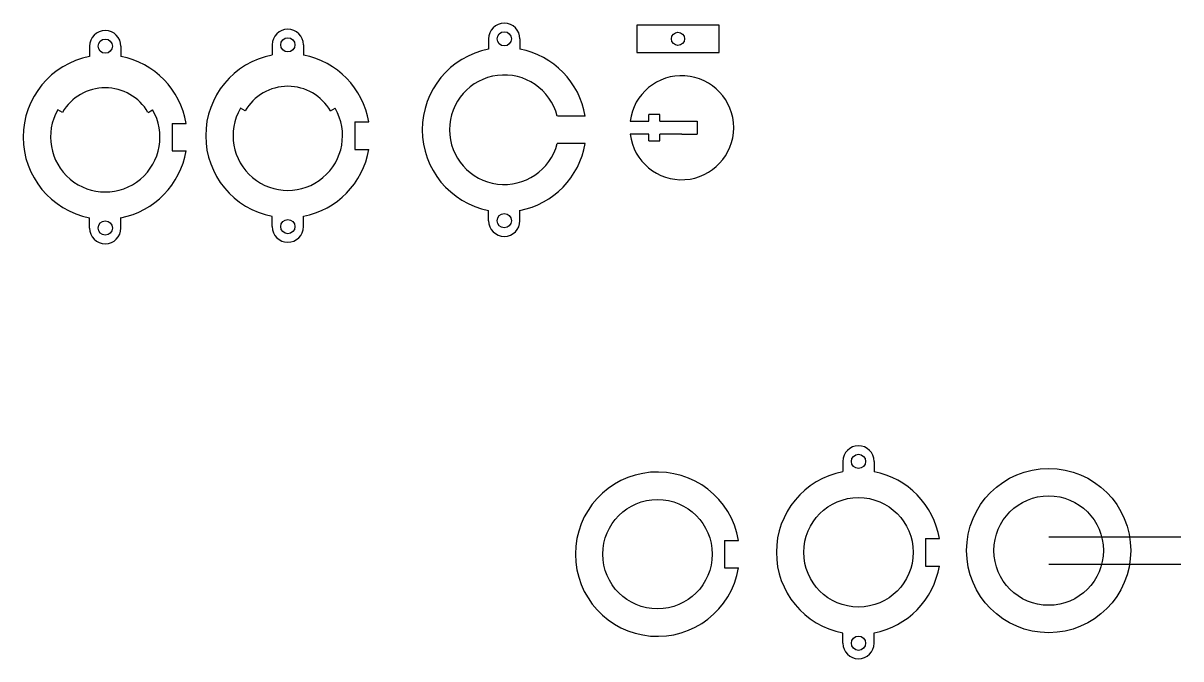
# Model space of a CAD drawing. Header units: inches. Extents: x 7.3 to 17.9, y 10.7 to 16.5.
import ezdxf

# ---------------------------------------------------------------- set-up
doc = ezdxf.new("R2010")
doc.units = ezdxf.units.IN
doc.header["$MEASUREMENT"] = 0

msp = doc.modelspace()

# ---------------------------------------------------------------- linework, layer by layer
at = {"color": 1}
for p, q in [((13.694, 16.445), (12.944, 16.445)), ((12.944, 16.445), (12.944, 16.195)), ((13.694, 16.195), (13.694, 16.445)), ((11.589, 16.32), (11.589, 16.227)), ((11.875, 16.32), (11.875, 16.226)), ((7.943, 16.253), (7.943, 16.16)), ((8.229, 16.253), (8.229, 16.159)), ((9.611, 16.266), (9.611, 16.173)), ((9.897, 16.266), (9.897, 16.172)), ((12.944, 16.195), (13.694, 16.195)), ((7.695, 15.649), (7.653, 15.673)), ((8.477, 15.649), (8.519, 15.673)), ((9.363, 15.662), (9.321, 15.686)), ((10.144, 15.662), (10.187, 15.686)), ((10.365, 15.561), (10.493, 15.561)), ((10.365, 15.561), (10.365, 15.311)), ((12.472, 15.615), (12.217, 15.615)), ((12.882, 15.569), (13.054, 15.569)), ((13.152, 15.63), (13.054, 15.63)), ((13.054, 15.569), (13.054, 15.63)), ((13.152, 15.569), (13.152, 15.63)), ((13.152, 15.569), (13.353, 15.569)), ((13.353, 15.569), (13.495, 15.569)), ((13.495, 15.569), (13.495, 15.449)), ((8.698, 15.548), (8.825, 15.548)), ((8.698, 15.548), (8.698, 15.298)), ((13.054, 15.449), (12.882, 15.449)), ((13.054, 15.388), (13.054, 15.449)), ((13.353, 15.449), (13.152, 15.449)), ((13.152, 15.388), (13.152, 15.449)), ((13.353, 15.449), (13.495, 15.449)), ((12.472, 15.365), (12.216, 15.365)), ((13.054, 15.388), (13.152, 15.388)), ((8.698, 15.298), (8.825, 15.298)), ((10.365, 15.311), (10.493, 15.311)), ((11.589, 14.66), (11.589, 14.753)), ((11.875, 14.66), (11.875, 14.755)), ((7.943, 14.593), (7.943, 14.687)), ((8.229, 14.593), (8.229, 14.688)), ((9.611, 14.606), (9.611, 14.699)), ((9.897, 14.606), (9.897, 14.701))]:
    msp.add_line(p, q, dxfattribs=at)
for p, q in [((14.825, 12.462), (14.825, 12.369)), ((15.111, 12.462), (15.111, 12.368)), ((15.58, 11.757), (15.707, 11.757)), ((15.58, 11.757), (15.58, 11.507)), ((16.706, 11.773), (17.914, 11.773)), ((13.744, 11.74), (13.872, 11.74)), ((13.744, 11.74), (13.744, 11.49)), ((13.744, 11.49), (13.872, 11.49)), ((15.58, 11.507), (15.707, 11.507)), ((16.706, 11.523), (17.914, 11.523)), ((14.825, 10.802), (14.825, 10.895)), ((15.111, 10.802), (15.111, 10.897))]:
    msp.add_line(p, q)
for centre, radius in [((8.086, 16.253), 0.065), ((9.754, 16.266), 0.065), ((11.732, 16.32), 0.065), ((13.319, 16.32), 0.06), ((11.732, 14.66), 0.065), ((8.086, 14.593), 0.065), ((9.754, 14.606), 0.065)]:
    msp.add_circle(centre, radius, dxfattribs=at)
for centre, radius in [((14.968, 12.462), 0.065), ((16.706, 11.648), 0.75), ((13.132, 11.615), 0.5), ((14.968, 11.632), 0.5), ((16.706, 11.648), 0.5), ((14.968, 10.802), 0.065)]:
    msp.add_circle(centre, radius)
for centre, radius, start, end in [((8.086, 16.253), 0.143, 0, 180), ((9.754, 16.266), 0.143, 0, 180), ((11.732, 16.32), 0.143, 0, 180), ((11.732, 15.49), 0.75, 100.9983, 259.0189), ((11.732, 15.49), 0.75, 9.5941, 79.0017), ((8.086, 15.423), 0.75, 100.9983, 259.0189), ((8.086, 15.423), 0.75, 9.5941, 79.0017), ((9.754, 15.436), 0.75, 100.9983, 259.0189), ((9.754, 15.436), 0.75, 9.5941, 79.0017), ((11.732, 15.49), 0.5, 14.3582, 345.5225), ((13.353, 15.509), 0.475, 187.2567, 172.7433), ((8.086, 15.423), 0.451, 30, 150), ((9.754, 15.436), 0.451, 30, 150), ((8.086, 15.423), 0.5, 150, 30), ((9.754, 15.436), 0.5, 150, 30), ((11.732, 15.49), 0.75, 280.9811, 350.4059), ((8.086, 15.423), 0.75, 280.9811, 350.4059), ((9.754, 15.436), 0.75, 280.9811, 350.4059), ((9.754, 14.606), 0.143, 180, 0), ((11.732, 14.66), 0.143, 180, 0), ((8.086, 14.593), 0.143, 180, 0)]:
    msp.add_arc(centre, radius, start, end, dxfattribs=at)
for centre, radius, start, end in [((14.968, 12.462), 0.143, 0, 180), ((13.132, 11.615), 0.75, 9.5941, 350.4059), ((14.968, 11.632), 0.75, 100.9983, 259.0189), ((14.968, 11.632), 0.75, 9.5941, 79.0017), ((14.968, 11.632), 0.75, 280.9811, 350.4059), ((14.968, 10.802), 0.143, 180, 360)]:
    msp.add_arc(centre, radius, start, end)

doc.saveas('drawing.dxf')
